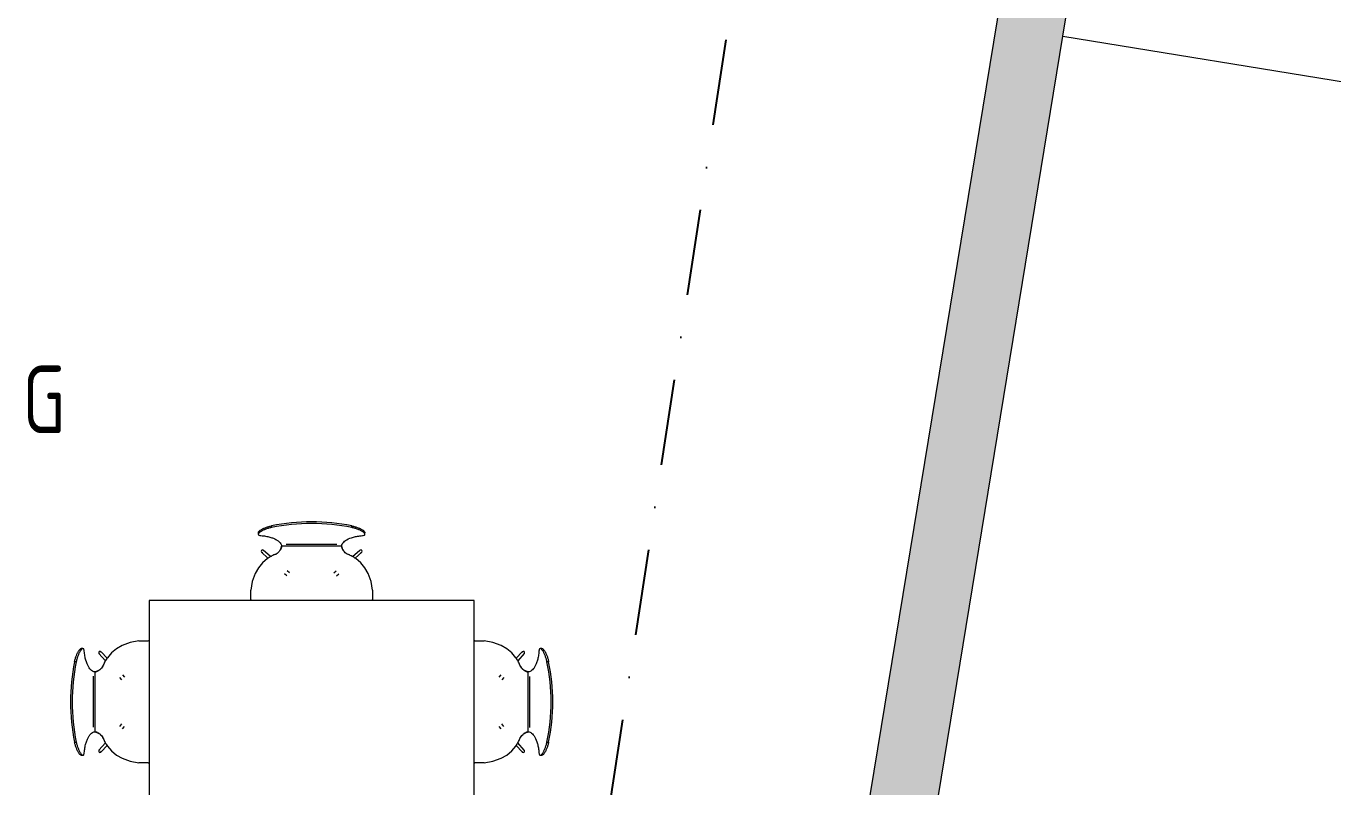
# Model space of a CAD drawing. Header units: millimetres. Extents: x -39027 to 364494, y -35256 to 94895.
# Drawn here: x 181444 to 186268, y 69674 to 72484 of the extents above; entities that cross this region are included whole.
import ezdxf

# ---------------------------------------------------------------- set-up
doc = ezdxf.new("R2010")
doc.units = ezdxf.units.MM
doc.header["$LTSCALE"] = 25
doc.linetypes.add('DASHDOT', pattern=[25.4, 12.7, -6.35, 0, -6.35])
for name, color, linetype, lineweight in [('A-AREA-IDEN', 2, 'Continuous', 5), ('A-DETL-MBND', 4, 'Continuous', 13), ('I-FURN', 30, 'Continuous', 13)]:
    doc.layers.add(name, color=color, linetype=linetype, lineweight=lineweight)
doc.layers.add('Symbol-5', color=1, linetype='Continuous')
doc.layers.add('Wall-35', color=2, linetype='Continuous')
doc.styles.add('ISOCPEUR', font='isocpeur.ttf', dxfattribs={"width": 0.75, "height": 500})

# ---------------------------------------------------------------- blocks, each defined once
blk = doc.blocks.new('FURNITURE_table _ chairs multi-configuration - 2400 x 1200-2533326-PROPOSED FIRST FLOOR PLAN')
at = {"layer": 'I-FURN', "lineweight": 5}
for p, q in [((628, 880.3), (628, 874.1)), ((676.7, 905.1), (676.7, 899)), ((973.3, 899), (973.3, 905.1)), ((1022, 874.1), (1022, 880.3)), ((714.3, 830.8), (714.3, 830)), ((919.4, 836), (731.5, 836)), ((935.7, 830), (935.7, 830.8)), ((639.9, 807.6), (663.8, 785.4)), ((673.8, 791.6), (646.5, 815.1)), ((1003.5, 815.1), (976.2, 791.6)), ((1010.1, 807.6), (986.2, 785.4)), ((725.1, 728.5), (733.6, 720.6)), ((743.6, 731.8), (734.6, 739.5)), ((915.4, 739.5), (906.4, 731.8)), ((924.9, 728.5), (916.4, 720.6)), ((600, 633), (600, 667.6)), ((600, 633), (600.3, 629.9)), ((1049.7, 629.9), (1050, 633)), ((1050, 667.6), (1050, 633)), ((1203, 255), (1199.9, 254.7)), ((1203, 255), (1237.6, 255)), ((1355.4, 191.2), (1377.6, 215.1)), ((1361.6, 181.2), (1385.1, 208.5)), ((1450.3, 227), (1444.1, 227)), ((1475.1, 178.3), (1469, 178.3)), ((1290.6, 121.4), (1298.5, 129.9)), ((1301.8, 111.4), (1309.5, 120.4)), ((1400.8, 140.7), (1400, 140.7)), ((1406, -63.5), (1406, 124.4)), ((1290.6, -61.4), (1298.5, -69.9)), ((1301.8, -51.4), (1309.5, -60.4)), ((1400, -80.7), (1400.8, -80.7)), ((1355.4, -131.2), (1377.6, -155.1)), ((1361.6, -121.2), (1385.1, -148.5)), ((1469, -118.3), (1475.1, -118.3)), ((1444.1, -167), (1450.3, -167)), ((1199.9, -194.7), (1203, -195)), ((1237.6, -195), (1203, -195)), ((600.3, -569.9), (600, -573)), ((600, -607.6), (600, -573)), ((1050, -573), (1049.7, -569.9)), ((1050, -573), (1050, -607.6)), ((733.6, -660.6), (725.1, -668.5)), ((734.6, -679.5), (743.6, -671.8)), ((915.4, -679.5), (906.4, -671.8)), ((924.9, -668.5), (916.4, -660.6)), ((663.8, -725.4), (639.9, -747.6)), ((646.5, -755.1), (673.8, -731.6)), ((714.3, -770), (714.3, -770.8)), ((935.7, -770.8), (935.7, -770)), ((1003.5, -755.1), (976.2, -731.6)), ((1010.1, -747.6), (986.2, -725.4)), ((628, -814.1), (628, -820.3)), ((730.6, -776), (918.5, -776)), ((1022, -820.3), (1022, -814.1)), ((676.7, -839), (676.7, -845.1)), ((973.3, -845.1), (973.3, -839))]:
    blk.add_line(p, q, dxfattribs=at)
at = {"layer": 'I-FURN'}
for p, q in [((1200, 630), (-1200, 630)), ((1200, -570), (1200, 630)), ((-1200, -570), (1200, -570))]:
    blk.add_line(p, q, dxfattribs=at)
at = {"layer": 'I-FURN', "lineweight": 5, "flags": 128}
for points in [[(935.7, 830), (861.9, 830), (788.1, 830), (714.3, 830)], [(661.9, 784.2), (643.7, 768.8), (628.5, 750.4), (616.6, 729.7)], [(1033.4, 729.7), (1021.5, 750.4), (1006.3, 768.8), (988.1, 784.2)], [(616.6, 729.7), (605.7, 699.4), (600, 667.6)], [(1050, 667.6), (1044.3, 699.4), (1033.4, 729.7)], [(1299.7, 238.4), (1269.4, 249.3), (1237.6, 255)], [(1354.2, 193.1), (1338.8, 211.3), (1320.4, 226.5), (1299.7, 238.4)], [(1400, -80.7), (1400, -6.9), (1400, 66.9), (1400, 140.7)], [(1299.7, -178.4), (1320.4, -166.5), (1338.8, -151.3), (1354.2, -133.1)], [(1237.6, -195), (1269.4, -189.3), (1299.7, -178.4)], [(600, -607.6), (605.7, -639.4), (616.6, -669.7)], [(1033.4, -669.7), (1044.3, -639.4), (1050, -607.6)], [(616.6, -669.7), (628.5, -690.4), (643.7, -708.8), (661.9, -724.2)], [(988.1, -724.2), (1006.3, -708.8), (1021.5, -690.4), (1033.4, -669.7)], [(714.3, -770), (788.1, -770), (861.9, -770), (935.7, -770)]]:
    blk.add_lwpolyline(points, dxfattribs=at)
at = {"layer": 'I-FURN', "lineweight": 5}
for centre, radius, start, end in [((825, 183.5), 736.7, 78.3899, 101.6101), ((825, 183.5), 730.7, 78.2932, 101.7068), ((643.3, 811.3), 5, 28.6771, 180), ((643.3, 811.3), 5, 180, 270), ((1006.7, 811.3), 5, 0, 150.6727), ((1006.7, 811.3), 5, 270, 0), ((1381.3, 211.7), 5, 90, 180), ((1381.3, 211.7), 5, 299.3273, 90), ((753.5, 30), 730.7, 348.2932, 11.7068), ((753.5, 30), 736.7, 348.3899, 11.6101), ((1381.3, -151.7), 5, 180, 270), ((1381.3, -151.7), 5, 270, 61.3229), ((643.3, -751.3), 5, 90, 180), ((643.3, -751.3), 5, 180, 330.6727), ((1006.7, -751.3), 5, 208.6771, 0), ((1006.7, -751.3), 5, 0, 90), ((825, -123.5), 730.7, 258.2932, 281.7068), ((825, -123.5), 736.7, 258.3899, 281.6101)]:
    blk.add_arc(centre, radius, start, end, dxfattribs=at)
for points, knots in [([(628.3, 879), (627.9, 879.9), (627.9, 881.9), (630.2, 884.9), (633.4, 887.7), (636.4, 889.8), (639.9, 892), (644, 894.1), (648.6, 896.3), (655.3, 899), (664.5, 902.2), (672.6, 904.2), (676.7, 905.1)], [-0.7668448, -0.7668448, -0.7668448, -0.7668448, -0.6666667, -0.5555556, -0.5, -0.4444444, -0.3888889, -0.3333333, -0.2777778, -0.2222222, -0.1111111, 0, 0, 0, 0]), ([(676.7, 899), (672.6, 898.1), (664.5, 896), (655.3, 892.8), (648.6, 890.1), (644, 887.9), (639.9, 885.8), (636.4, 883.6), (633.4, 881.5), (630.2, 878.7), (627.9, 875.6), (627.9, 872.5), (631, 870.3), (635, 869.5), (637.4, 869.3)], [-1, -1, -1, -1, -0.888889, -0.777778, -0.722222, -0.666667, -0.611111, -0.555556, -0.5, -0.444444, -0.333333, -0.222222, -0.111111, 0, 0, 0, 0]), ([(935.7, 830.8), (935.7, 832.5), (936.5, 836.2), (941.4, 844.4), (953.6, 854.4), (973.8, 862.6), (994.5, 867.3), (1006.3, 868.8), (1012.6, 869.3)], [-1, -1, -1, -1, -0.875, -0.75, -0.5, -0.25, -0.125, 0, 0, 0, 0]), ([(973.3, 905.1), (977.4, 904.2), (985.5, 902.2), (994.7, 899), (1001.4, 896.3), (1006, 894.1), (1010.1, 892), (1013.6, 889.8), (1016.6, 887.7), (1019.8, 884.9), (1022.1, 881.9), (1022.1, 879.9), (1021.7, 879)], [-1, -1, -1, -1, -0.8888889, -0.7777778, -0.7222222, -0.6666667, -0.6111111, -0.5555556, -0.5, -0.4444444, -0.3333333, -0.2331552, -0.2331552, -0.2331552, -0.2331552]), ([(1012.6, 869.3), (1015, 869.5), (1019, 870.3), (1022.1, 872.5), (1022.1, 875.6), (1019.8, 878.7), (1016.6, 881.5), (1013.6, 883.6), (1010.1, 885.8), (1006, 887.9), (1001.4, 890.1), (994.7, 892.8), (985.5, 896), (977.4, 898.1), (973.3, 899)], [-1, -1, -1, -1, -0.888889, -0.777778, -0.666667, -0.555556, -0.5, -0.444444, -0.388889, -0.333333, -0.277778, -0.222222, -0.111111, 0, 0, 0, 0]), ([(714.3, 830), (714.4, 830), (714.2, 829.5), (713.9, 828.1), (713.7, 827), (713.4, 826.1), (713.1, 825.1), (712.7, 824), (712.3, 822.8), (711.8, 821.5), (711.2, 820.1), (710.5, 818.6), (709.6, 817.1), (708.4, 815), (706.6, 812.4), (703, 808.1), (697.4, 803.2), (692.1, 800.3), (689.2, 799.1)], [0.0009589, 0.0009589, 0.0009589, 0.0009589, 0.1428571, 0.2142857, 0.25, 0.2857143, 0.3214286, 0.3571429, 0.3928571, 0.4285714, 0.4642857, 0.5, 0.5357143, 0.5714286, 0.6428571, 0.7142857, 0.8571429, 1, 1, 1, 1]), ([(711.2, 820.2), (711.3, 820.4), (711.7, 821.2), (712.3, 822.6), (712.8, 824.1), (713.1, 825.2), (713.3, 825.7), (713.4, 826)], [0.4518908, 0.4518908, 0.4518908, 0.4518908, 0.4642857, 0.5, 0.5357143, 0.5535714, 0.5714286, 0.5714286, 0.5714286, 0.5714286]), ([(713.4, 826.1), (713.5, 826.5), (713.7, 827.2), (714.1, 828.6), (714.3, 829.7), (714.4, 830.4), (714.4, 830.5)], [0.574221, 0.574221, 0.574221, 0.574221, 0.5982143, 0.625, 0.6785714, 0.6863327, 0.6863327, 0.6863327, 0.6863327]), ([(935.6, 830.5), (935.6, 830.4), (935.7, 829.9), (935.9, 829), (936.2, 827.6), (936.4, 826.6), (936.6, 826.1)], [0.3136673, 0.3136673, 0.3136673, 0.3136673, 0.3214286, 0.3571429, 0.3928571, 0.425779, 0.425779, 0.425779, 0.425779]), ([(960.8, 799.1), (957.9, 800.3), (952.6, 803.2), (947, 808.1), (943.9, 811.8), (942.3, 814), (941.3, 815.6), (940.4, 817.1), (939.5, 818.6), (938.8, 820.1), (938.1, 821.7), (937.4, 823.4), (937, 824.8), (936.7, 825.7), (936.6, 826.2), (936.3, 826.9), (936.1, 827.8), (935.9, 828.8), (935.7, 829.7), (935.7, 830), (935.7, 830)], [0, 0, 0, 0, 0.1428571, 0.2857143, 0.3571429, 0.3928571, 0.4285714, 0.4642857, 0.5, 0.5357143, 0.5714286, 0.625, 0.6785714, 0.7053571, 0.71875, 0.7321429, 0.7857143, 0.8392857, 0.8928571, 0.9990411, 0.9990411, 0.9990411, 0.9990411]), ([(936.6, 826), (936.8, 825.5), (937.1, 824.4), (937.7, 822.6), (938.3, 821.2), (938.7, 820.4), (938.8, 820.2)], [0.4285714, 0.4285714, 0.4285714, 0.4285714, 0.4642857, 0.5, 0.5357143, 0.5481092, 0.5481092, 0.5481092, 0.5481092]), ([(700.3, 805.9), (701, 806.4), (702.6, 807.9), (704.1, 809.5), (704.9, 810.4)], [0.17803685, 0.17803685, 0.17803685, 0.17803685, 0.21428571, 0.26965028, 0.26965028, 0.26965028, 0.26965028]), ([(707, 813.1), (707.5, 813.7), (708.4, 815.1), (709.4, 816.7), (709.9, 817.6), (710, 817.8)], [0.31955752, 0.31955752, 0.31955752, 0.31955752, 0.35714286, 0.39285714, 0.40762613, 0.40762613, 0.40762613, 0.40762613]), ([(940, 817.8), (940.1, 817.6), (940.6, 816.7), (941.6, 815.1), (942.5, 813.7), (943, 813.1)], [0.59237387, 0.59237387, 0.59237387, 0.59237387, 0.60714286, 0.64285714, 0.68044248, 0.68044248, 0.68044248, 0.68044248]), ([(945.1, 810.4), (945.9, 809.5), (947.4, 807.9), (949, 806.4), (949.7, 805.9)], [0.73034972, 0.73034972, 0.73034972, 0.73034972, 0.78571429, 0.82196315, 0.82196315, 0.82196315, 0.82196315]), ([(952.2, 803.9), (953.4, 803), (956.1, 801.3), (959.1, 799.8), (960.8, 799.1)], [0.8656218, 0.8656218, 0.8656218, 0.8656218, 0.9285714, 1, 1, 1, 1]), ([(1469, 178.3), (1468.1, 182.4), (1466, 190.5), (1462.8, 199.7), (1460.1, 206.4), (1457.9, 211), (1455.8, 215.1), (1453.6, 218.6), (1451.5, 221.6), (1448.7, 224.8), (1445.6, 227.1), (1442.5, 227.1), (1440.3, 224), (1439.5, 220), (1439.3, 217.6)], [-1, -1, -1, -1, -0.888889, -0.777778, -0.722222, -0.666667, -0.611111, -0.555556, -0.5, -0.444444, -0.333333, -0.222222, -0.111111, 0, 0, 0, 0]), ([(1449, 226.7), (1449.9, 227.1), (1451.9, 227.1), (1454.9, 224.8), (1457.7, 221.6), (1459.8, 218.6), (1462, 215.1), (1464.1, 211), (1466.3, 206.4), (1469, 199.7), (1472.2, 190.5), (1474.2, 182.4), (1475.1, 178.3)], [-0.7668448, -0.7668448, -0.7668448, -0.7668448, -0.6666667, -0.5555556, -0.5, -0.4444444, -0.3888889, -0.3333333, -0.2777778, -0.2222222, -0.1111111, 0, 0, 0, 0]), ([(1400, 140.7), (1400, 140.6), (1399.5, 140.8), (1398.1, 141.1), (1397, 141.3), (1396.1, 141.6), (1395.1, 141.9), (1394, 142.3), (1392.8, 142.7), (1391.5, 143.2), (1390.1, 143.8), (1388.6, 144.5), (1387.1, 145.4), (1385, 146.6), (1382.4, 148.4), (1378.1, 152), (1373.2, 157.6), (1370.3, 162.9), (1369.1, 165.8)], [0.0009589, 0.0009589, 0.0009589, 0.0009589, 0.1428571, 0.2142857, 0.25, 0.2857143, 0.3214286, 0.3571429, 0.3928571, 0.4285714, 0.4642857, 0.5, 0.5357143, 0.5714286, 0.6428571, 0.7142857, 0.8571429, 1, 1, 1, 1]), ([(1375.9, 154.7), (1376.4, 154), (1377.9, 152.4), (1379.5, 150.9), (1380.4, 150.1)], [0.17803685, 0.17803685, 0.17803685, 0.17803685, 0.21428571, 0.26965028, 0.26965028, 0.26965028, 0.26965028]), ([(1383.1, 148), (1383.7, 147.5), (1385.1, 146.6), (1386.7, 145.6), (1387.6, 145.1), (1387.8, 145)], [0.31955752, 0.31955752, 0.31955752, 0.31955752, 0.35714286, 0.39285714, 0.40762613, 0.40762613, 0.40762613, 0.40762613]), ([(1390.2, 143.8), (1390.4, 143.7), (1391.2, 143.3), (1392.6, 142.7), (1394.1, 142.2), (1395.2, 141.9), (1395.7, 141.7), (1396, 141.6)], [0.4518908, 0.4518908, 0.4518908, 0.4518908, 0.4642857, 0.5, 0.5357143, 0.5535714, 0.5714286, 0.5714286, 0.5714286, 0.5714286]), ([(1396.1, 141.6), (1396.5, 141.5), (1397.2, 141.3), (1398.6, 140.9), (1399.7, 140.7), (1400.4, 140.6), (1400.5, 140.6)], [0.574221, 0.574221, 0.574221, 0.574221, 0.5982143, 0.625, 0.6785714, 0.6863327, 0.6863327, 0.6863327, 0.6863327]), ([(1369.1, -105.8), (1370.3, -102.9), (1373.2, -97.6), (1378.1, -92), (1381.8, -88.9), (1384, -87.3), (1385.6, -86.3), (1387.1, -85.4), (1388.6, -84.5), (1390.1, -83.8), (1391.7, -83.1), (1393.4, -82.4), (1394.8, -82), (1395.7, -81.7), (1396.2, -81.6), (1396.9, -81.3), (1397.8, -81.1), (1398.8, -80.9), (1399.7, -80.7), (1400, -80.7), (1400, -80.7)], [0, 0, 0, 0, 0.1428571, 0.2857143, 0.3571429, 0.3928571, 0.4285714, 0.4642857, 0.5, 0.5357143, 0.5714286, 0.625, 0.6785714, 0.7053571, 0.71875, 0.7321429, 0.7857143, 0.8392857, 0.8928571, 0.9990411, 0.9990411, 0.9990411, 0.9990411]), ([(1380.4, -90.1), (1379.5, -90.9), (1377.9, -92.4), (1376.4, -94), (1375.9, -94.7)], [0.73034972, 0.73034972, 0.73034972, 0.73034972, 0.78571429, 0.82196315, 0.82196315, 0.82196315, 0.82196315]), ([(1387.8, -85), (1387.6, -85.1), (1386.7, -85.6), (1385.1, -86.6), (1383.7, -87.5), (1383.1, -88)], [0.59237387, 0.59237387, 0.59237387, 0.59237387, 0.60714286, 0.64285714, 0.68044248, 0.68044248, 0.68044248, 0.68044248]), ([(1396, -81.6), (1395.5, -81.8), (1394.4, -82.1), (1392.6, -82.7), (1391.2, -83.3), (1390.4, -83.7), (1390.2, -83.8)], [0.4285714, 0.4285714, 0.4285714, 0.4285714, 0.4642857, 0.5, 0.5357143, 0.5481092, 0.5481092, 0.5481092, 0.5481092]), ([(1400.5, -80.6), (1400.4, -80.6), (1399.9, -80.7), (1399, -80.9), (1397.6, -81.2), (1396.6, -81.4), (1396.1, -81.6)], [0.3136673, 0.3136673, 0.3136673, 0.3136673, 0.3214286, 0.3571429, 0.3928571, 0.425779, 0.425779, 0.425779, 0.425779]), ([(1400.8, -80.7), (1402.5, -80.7), (1406.2, -81.5), (1414.4, -86.4), (1424.4, -98.6), (1432.6, -118.8), (1437.3, -139.5), (1438.8, -151.3), (1439.3, -157.6)], [-1, -1, -1, -1, -0.875, -0.75, -0.5, -0.25, -0.125, 0, 0, 0, 0]), ([(1373.9, -97.2), (1373, -98.4), (1371.3, -101.1), (1369.8, -104.1), (1369.1, -105.8)], [0.8656218, 0.8656218, 0.8656218, 0.8656218, 0.9285714, 1, 1, 1, 1]), ([(1439.3, -157.6), (1439.5, -160), (1440.3, -164), (1442.5, -167.1), (1445.6, -167.1), (1448.7, -164.8), (1451.5, -161.6), (1453.6, -158.6), (1455.8, -155.1), (1457.9, -151), (1460.1, -146.4), (1462.8, -139.7), (1466, -130.5), (1468.1, -122.4), (1469, -118.3)], [-1, -1, -1, -1, -0.888889, -0.777778, -0.666667, -0.555556, -0.5, -0.444444, -0.388889, -0.333333, -0.277778, -0.222222, -0.111111, 0, 0, 0, 0]), ([(1475.1, -118.3), (1474.2, -122.4), (1472.2, -130.5), (1469, -139.7), (1466.3, -146.4), (1464.1, -151), (1462, -155.1), (1459.8, -158.6), (1457.7, -161.6), (1454.9, -164.8), (1451.9, -167.1), (1449.9, -167.1), (1449, -166.7)], [-1, -1, -1, -1, -0.8888889, -0.7777778, -0.7222222, -0.6666667, -0.6111111, -0.5555556, -0.5, -0.4444444, -0.3333333, -0.2331552, -0.2331552, -0.2331552, -0.2331552]), ([(714.3, -770.8), (714.3, -772.5), (713.5, -776.2), (708.6, -784.4), (696.4, -794.4), (676.2, -802.6), (655.5, -807.3), (643.7, -808.8), (637.4, -809.3)], [-1, -1, -1, -1, -0.875, -0.75, -0.5, -0.25, -0.125, 0, 0, 0, 0]), ([(697.8, -743.9), (696.6, -743), (693.9, -741.3), (690.9, -739.8), (689.2, -739.1)], [0.8656218, 0.8656218, 0.8656218, 0.8656218, 0.9285714, 1, 1, 1, 1]), ([(689.2, -739.1), (692.1, -740.3), (697.4, -743.2), (703, -748.1), (706.1, -751.8), (707.7, -754), (708.7, -755.6), (709.6, -757.1), (710.5, -758.6), (711.2, -760.1), (711.9, -761.7), (712.6, -763.4), (713, -764.8), (713.3, -765.7), (713.4, -766.2), (713.7, -766.9), (713.9, -767.8), (714.1, -768.8), (714.3, -769.7), (714.3, -770), (714.3, -770)], [0, 0, 0, 0, 0.1428571, 0.2857143, 0.3571429, 0.3928571, 0.4285714, 0.4642857, 0.5, 0.5357143, 0.5714286, 0.625, 0.6785714, 0.7053571, 0.71875, 0.7321429, 0.7857143, 0.8392857, 0.8928571, 0.9990411, 0.9990411, 0.9990411, 0.9990411]), ([(704.9, -750.4), (704.1, -749.5), (702.6, -747.9), (701, -746.4), (700.3, -745.9)], [0.73034972, 0.73034972, 0.73034972, 0.73034972, 0.78571429, 0.82196315, 0.82196315, 0.82196315, 0.82196315]), ([(710, -757.8), (709.9, -757.6), (709.4, -756.7), (708.4, -755.1), (707.5, -753.7), (707, -753.1)], [0.59237387, 0.59237387, 0.59237387, 0.59237387, 0.60714286, 0.64285714, 0.68044248, 0.68044248, 0.68044248, 0.68044248]), ([(713.4, -766), (713.2, -765.5), (712.9, -764.4), (712.3, -762.6), (711.7, -761.2), (711.3, -760.4), (711.2, -760.2)], [0.4285714, 0.4285714, 0.4285714, 0.4285714, 0.4642857, 0.5, 0.5357143, 0.5481092, 0.5481092, 0.5481092, 0.5481092]), ([(714.4, -770.5), (714.4, -770.4), (714.3, -769.9), (714.1, -769), (713.8, -767.6), (713.6, -766.6), (713.4, -766.1)], [0.3136673, 0.3136673, 0.3136673, 0.3136673, 0.3214286, 0.3571429, 0.3928571, 0.425779, 0.425779, 0.425779, 0.425779]), ([(935.7, -770), (935.6, -770), (935.8, -769.5), (936.1, -768.1), (936.3, -767), (936.6, -766.1), (936.9, -765.1), (937.3, -764), (937.7, -762.8), (938.2, -761.5), (938.8, -760.1), (939.5, -758.6), (940.4, -757.1), (941.6, -755), (943.4, -752.4), (947, -748.1), (952.6, -743.2), (957.9, -740.3), (960.8, -739.1)], [0.0009589, 0.0009589, 0.0009589, 0.0009589, 0.1428571, 0.2142857, 0.25, 0.2857143, 0.3214286, 0.3571429, 0.3928571, 0.4285714, 0.4642857, 0.5, 0.5357143, 0.5714286, 0.6428571, 0.7142857, 0.8571429, 1, 1, 1, 1]), ([(936.6, -766.1), (936.5, -766.5), (936.3, -767.2), (935.9, -768.6), (935.7, -769.7), (935.6, -770.4), (935.6, -770.5)], [0.574221, 0.574221, 0.574221, 0.574221, 0.5982143, 0.625, 0.6785714, 0.6863327, 0.6863327, 0.6863327, 0.6863327]), ([(938.8, -760.2), (938.7, -760.4), (938.3, -761.2), (937.7, -762.6), (937.2, -764.1), (936.9, -765.2), (936.7, -765.7), (936.6, -766)], [0.4518908, 0.4518908, 0.4518908, 0.4518908, 0.4642857, 0.5, 0.5357143, 0.5535714, 0.5714286, 0.5714286, 0.5714286, 0.5714286]), ([(943, -753.1), (942.5, -753.7), (941.6, -755.1), (940.6, -756.7), (940.1, -757.6), (940, -757.8)], [0.31955752, 0.31955752, 0.31955752, 0.31955752, 0.35714286, 0.39285714, 0.40762613, 0.40762613, 0.40762613, 0.40762613]), ([(949.7, -745.9), (949, -746.4), (947.4, -747.9), (945.9, -749.5), (945.1, -750.4)], [0.17803685, 0.17803685, 0.17803685, 0.17803685, 0.21428571, 0.26965028, 0.26965028, 0.26965028, 0.26965028]), ([(637.4, -809.3), (635, -809.5), (631, -810.3), (627.9, -812.5), (627.9, -815.6), (630.2, -818.7), (633.4, -821.5), (636.4, -823.6), (639.9, -825.8), (644, -827.9), (648.6, -830.1), (655.3, -832.8), (664.5, -836), (672.6, -838.1), (676.7, -839)], [-1, -1, -1, -1, -0.888889, -0.777778, -0.666667, -0.555556, -0.5, -0.444444, -0.388889, -0.333333, -0.277778, -0.222222, -0.111111, 0, 0, 0, 0]), ([(676.7, -845.1), (672.6, -844.2), (664.5, -842.2), (655.3, -839), (648.6, -836.3), (644, -834.1), (639.9, -832), (636.4, -829.8), (633.4, -827.7), (630.2, -824.9), (627.9, -821.9), (627.9, -819.9), (628.3, -819)], [-1, -1, -1, -1, -0.8888889, -0.7777778, -0.7222222, -0.6666667, -0.6111111, -0.5555556, -0.5, -0.4444444, -0.3333333, -0.2331552, -0.2331552, -0.2331552, -0.2331552]), ([(973.3, -839), (977.4, -838.1), (985.5, -836), (994.7, -832.8), (1001.4, -830.1), (1006, -827.9), (1010.1, -825.8), (1013.6, -823.6), (1016.6, -821.5), (1019.8, -818.7), (1022.1, -815.6), (1022.1, -812.5), (1019, -810.3), (1015, -809.5), (1012.6, -809.3)], [-1, -1, -1, -1, -0.888889, -0.777778, -0.722222, -0.666667, -0.611111, -0.555556, -0.5, -0.444444, -0.333333, -0.222222, -0.111111, 0, 0, 0, 0]), ([(1021.7, -819), (1022.1, -819.9), (1022.1, -821.9), (1019.8, -824.9), (1016.6, -827.7), (1013.6, -829.8), (1010.1, -832), (1006, -834.1), (1001.4, -836.3), (994.7, -839), (985.5, -842.2), (977.4, -844.2), (973.3, -845.1)], [-0.7668448, -0.7668448, -0.7668448, -0.7668448, -0.6666667, -0.5555556, -0.5, -0.4444444, -0.3888889, -0.3333333, -0.2777778, -0.2222222, -0.1111111, 0, 0, 0, 0])]:
    blk.add_open_spline(points, degree=3, knots=knots, dxfattribs=at)
for points in [[(637.4, 869.3), (643.7, 868.8), (655.5, 867.3), (671.1, 863.8), (684.3, 859.4), (695.2, 854.2), (703.7, 848.4), (709.8, 842.3), (713.5, 836.2), (714.3, 832.5), (714.3, 830.8)], [(689.2, 799.1), (684.4, 797.2), (675, 792.7), (666.2, 787.2), (661.9, 784.2)], [(689.2, 799.1), (692.3, 800.4), (695.2, 802), (697.8, 803.9)], [(988.1, 784.2), (983.8, 787.2), (975, 792.7), (965.6, 797.2), (960.8, 799.1)], [(1369.1, 165.8), (1367.2, 170.6), (1362.7, 180), (1357.2, 188.8), (1354.2, 193.1)], [(1439.3, 217.6), (1438.8, 211.3), (1437.3, 199.5), (1433.8, 183.9), (1429.4, 170.7), (1424.2, 159.8), (1418.4, 151.3), (1412.3, 145.2), (1406.2, 141.5), (1402.5, 140.7), (1400.8, 140.7)], [(1369.1, 165.8), (1370.4, 162.7), (1372, 159.8), (1373.9, 157.2)], [(1354.2, -133.1), (1357.2, -128.8), (1362.7, -120), (1367.2, -110.6), (1369.1, -105.8)], [(661.9, -724.2), (666.2, -727.2), (675, -732.7), (684.4, -737.2), (689.2, -739.1)], [(1012.6, -809.3), (1006.3, -808.8), (994.5, -807.3), (978.9, -803.8), (965.7, -799.4), (954.8, -794.2), (946.3, -788.4), (940.2, -782.3), (936.5, -776.2), (935.7, -772.5), (935.7, -770.8)], [(960.8, -739.1), (957.7, -740.4), (954.8, -742), (952.2, -743.9)], [(960.8, -739.1), (965.6, -737.2), (975, -732.7), (983.8, -727.2), (988.1, -724.2)]]:
    blk.add_open_spline(points, degree=3, dxfattribs=at)

msp = doc.modelspace()

# ---------------------------------------------------------------- hatches: boundary and pattern name
at = {"layer": 'Wall-35'}
msp.add_hatch(color=256, dxfattribs=at).paths.add_polyline_path([(186154.9, 77834.9), (185860.5, 77834.9), (185860.5, 77584.9), (184474.3, 69131.6), (184721, 69091.1)])

# ---------------------------------------------------------------- linework, layer by layer
at = {"layer": 'A-DETL-MBND', "lineweight": 5}
msp.add_line((185271.5, 72447.8), (187220.8, 72128.2), dxfattribs=at)
at = {"layer": 'Symbol-5', "linetype": 'DASHDOT'}
msp.add_line((186219.7, 86875.4), (182189.9, 60334.4), dxfattribs=at)
at = {"layer": 'Wall-35', "lineweight": 15}
for p, q in [((184721, 69091.1), (186154.9, 77834.9)), ((185860.5, 77584.9), (184474.3, 69131.6))]:
    msp.add_line(p, q, dxfattribs=at)

# ---------------------------------------------------------------- block references
at = {"layer": 'I-FURN', "rotation": 89.99999999999885}
msp.add_blockref('FURNITURE_table _ chairs multi-configuration - 2400 x 1200-2533326-PROPOSED FIRST FLOOR PLAN', (182527.6, 69163.2), dxfattribs=at)

# ---------------------------------------------------------------- texts
at = {"layer": 'A-AREA-IDEN', "insert": (180661.9, 71230.4), "char_height": 250, "width": 2106, "attachment_point": 2, "line_spacing_factor": 1.153846, "style": 'ISOCPEUR'}
msp.add_mtext('KITCHEN/DINING', dxfattribs=at)

doc.saveas('drawing.dxf')
